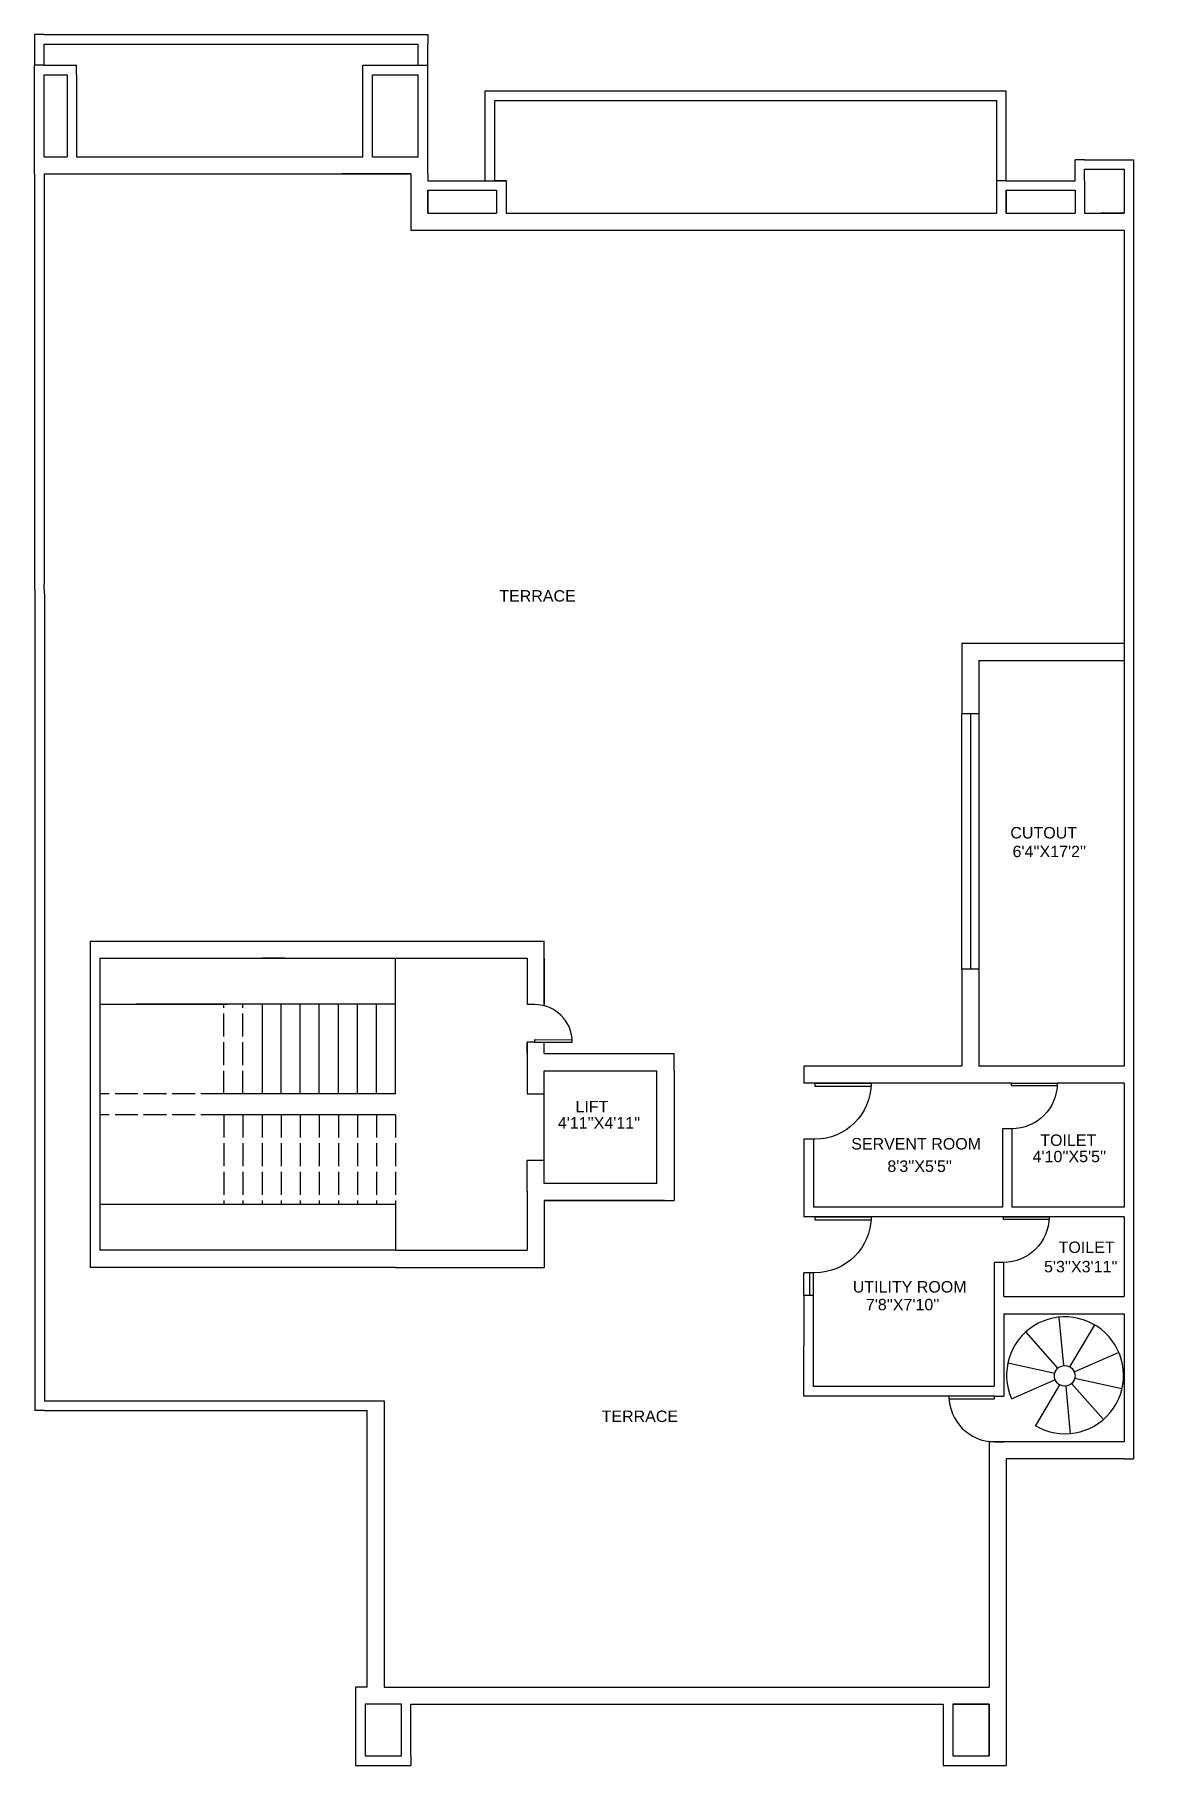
# Model space of a CAD drawing. Header units: inches. Extents: x -2654 to -2073, y 802 to 1709.
import ezdxf

# ---------------------------------------------------------------- set-up
doc = ezdxf.new("R2010")
doc.units = ezdxf.units.IN
doc.header["$MEASUREMENT"] = 0
doc.linetypes.add('ACAD_ISO02W100', pattern=[15, 12, -3])
for name, color, linetype in [('BALCONY', 63, 'Continuous'), ('DOOR', 180, 'Continuous'), ('LIFT', 222, 'Continuous'), ('STAIRS', 100, 'Continuous'), ('TEXT', 11, 'Continuous'), ('WALL', 10, 'Continuous'), ('WINDOW', 42, 'Continuous')]:
    doc.layers.add(name, color=color, linetype=linetype)
doc.styles.get("Standard").update_dxf_attribs({"font": 'arial.ttf'})

# ---------------------------------------------------------------- blocks, each defined once
blk = doc.blocks.new('*U13')
blk.add_line((0, -12.62), (0, 12.62))
blk = doc.blocks.new('*U14')
at = {"layer": 'STAIRS', "color": 0, "linetype": 'ByBlock', "lineweight": -2, "transparency": 16777216}
for p, rotation in [((56.92, 81.12), 35.99999999999999), ((78.1, 81.12), 324.0000000000001), ((50.38, 72.11), 72), ((84.64, 72.11), 288), ((50.38, 60.98), 108), ((84.64, 60.98), 252), ((56.92, 51.98), 144), ((67.51, 48.54), 180), ((78.1, 51.98), 216)]:
    blk.add_blockref('*U13', p, dxfattribs=dict(at, rotation=rotation))
blk.add_blockref('*U13', (67.51, 84.56), dxfattribs=at)
blk = doc.blocks.new('*U8')
for p, q in [((-30, 0), (-30, -6)), ((0, 0), (0, -6))]:
    blk.add_line(p, q)
blk.add_lwpolyline([(0, 0), (0, 30), (-1.75, 30), (-1.75, 0)], close=True)
blk.add_arc((0, 0), 30, 90, 180)

msp = doc.modelspace()

# ---------------------------------------------------------------- linework, layer by layer
for p, q in [((-2144.7, 1615.22), (-2144.7, 1627.22)), ((-2395.7, 1174.77), (-2395.7, 1180.76)), ((-2386.7, 1165.76), (-2327.7, 1165.76)), ((-2245.71, 1159.26), (-2245.71, 1159.25)), ((-2386.7, 1097.76), (-2323.7, 1097.76)), ((-2245.72, 1089.26), (-2245.72, 1089.25))]:
    msp.add_line(p, q)
at = {"layer": 'BALCONY'}
for p, q in [((-2648.7, 1708.76), (-2653.7, 1708.76)), ((-2653.7, 1708.76), (-2653.7, 1692.76)), ((-2648.7, 1708.76), (-2471.7, 1708.76)), ((-2471.7, 1708.76), (-2447.7, 1708.76)), ((-2447.7, 1708.76), (-2447.7, 1703.76)), ((-2648.7, 1703.76), (-2471.7, 1703.76)), ((-2648.7, 1692.76), (-2648.7, 1703.76)), ((-2471.7, 1703.76), (-2452.7, 1703.76)), ((-2452.7, 1692.76), (-2452.7, 1703.76)), ((-2447.7, 1692.76), (-2447.7, 1703.76)), ((-2417.7, 1679.22), (-2144.7, 1679.22)), ((-2417.7, 1632.22), (-2417.7, 1679.22)), ((-2144.7, 1632.22), (-2144.7, 1679.22)), ((-2412.7, 1674.22), (-2149.7, 1674.22)), ((-2412.7, 1632.22), (-2412.7, 1674.22)), ((-2149.7, 1632.22), (-2149.7, 1674.22))]:
    msp.add_line(p, q, dxfattribs=at)
at = {"layer": 'LIFT'}
for p, q in [((-2386.7, 1165.76), (-2327.7, 1165.76)), ((-2386.7, 1106.76), (-2386.7, 1165.76)), ((-2327.7, 1106.76), (-2327.7, 1165.76)), ((-2327.7, 1106.76), (-2386.7, 1106.76))]:
    msp.add_line(p, q, dxfattribs=at)
at = {"layer": 'STAIRS'}
for p, q in [((-2619.58, 1200.76), (-2552.58, 1200.76)), ((-2464.58, 1200.76), (-2600.58, 1200.76)), ((-2544.58, 1200.76), (-2554.58, 1200.76)), ((-2524.58, 1200.76), (-2534.58, 1200.76)), ((-2534.58, 1200.76), (-2534.58, 1153.76)), ((-2524.58, 1153.76), (-2524.58, 1200.76)), ((-2514.58, 1153.76), (-2514.58, 1200.76)), ((-2504.58, 1153.76), (-2504.58, 1200.76)), ((-2494.58, 1153.76), (-2494.58, 1200.76)), ((-2484.58, 1153.76), (-2484.58, 1200.76)), ((-2474.58, 1153.76), (-2474.58, 1200.76)), ((-2464.58, 1153.76), (-2464.58, 1200.76)), ((-2464.58, 1153.76), (-2554.58, 1153.76)), ((-2534.58, 1153.76), (-2544.58, 1153.76)), ((-2464.58, 1142.76), (-2554.58, 1142.76)), ((-2464.58, 1095.76), (-2619.58, 1095.76))]:
    msp.add_line(p, q, dxfattribs=at)
at = {"layer": 'STAIRS', "linetype": 'ACAD_ISO02W100'}
for p, q in [((-2554.58, 1153.76), (-2554.58, 1200.76)), ((-2544.58, 1153.76), (-2544.58, 1200.76)), ((-2554.58, 1153.76), (-2619.58, 1153.76)), ((-2554.58, 1142.76), (-2619.58, 1142.76)), ((-2554.58, 1142.76), (-2554.58, 1095.76)), ((-2544.58, 1142.76), (-2544.58, 1095.76)), ((-2534.58, 1142.76), (-2534.58, 1095.76)), ((-2524.58, 1142.76), (-2524.58, 1095.76)), ((-2514.58, 1142.76), (-2514.58, 1095.76)), ((-2504.58, 1142.76), (-2504.58, 1095.76)), ((-2494.58, 1142.76), (-2494.58, 1095.76)), ((-2484.58, 1142.76), (-2484.58, 1095.76)), ((-2474.58, 1142.76), (-2474.58, 1095.76)), ((-2464.58, 1142.76), (-2464.58, 1095.76))]:
    msp.add_line(p, q, dxfattribs=at)
at = {"layer": 'STAIRS'}
msp.add_circle((-2114.08, 1005.91), 5.39, dxfattribs=at)
msp.add_arc((-2113.92, 1006.18), 30.64, 239.44337, 203.44337, dxfattribs=at)
at = {"layer": 'WALL'}
for p, q in [((-2653.7, 1644.76), (-2653.7, 1692.76)), ((-2653.7, 1644.76), (-2653.7, 1692.76)), ((-2648.7, 1692.76), (-2653.7, 1692.76)), ((-2648.7, 1692.76), (-2636.7, 1692.76)), ((-2648.7, 1644.76), (-2648.7, 1687.76)), ((-2648.7, 1687.76), (-2636.7, 1687.76)), ((-2636.7, 1692.76), (-2631.7, 1692.76)), ((-2636.7, 1687.76), (-2636.7, 1644.76)), ((-2631.7, 1687.76), (-2631.7, 1692.76)), ((-2631.7, 1687.76), (-2631.7, 1644.76)), ((-2481.7, 1644.76), (-2481.7, 1692.76)), ((-2481.7, 1692.76), (-2447.7, 1692.76)), ((-2476.7, 1644.76), (-2476.7, 1687.76)), ((-2476.7, 1687.76), (-2452.7, 1687.76)), ((-2452.7, 1644.76), (-2452.7, 1687.76)), ((-2452.7, 1644.76), (-2452.7, 1687.76)), ((-2447.7, 1635.76), (-2447.7, 1692.76)), ((-2653.7, 1635.76), (-2653.7, 1644.76)), ((-2648.7, 1644.76), (-2636.7, 1644.76)), ((-2631.7, 1644.76), (-2481.7, 1644.76)), ((-2476.7, 1644.76), (-2471.7, 1644.76)), ((-2471.7, 1644.76), (-2452.7, 1644.76)), ((-2108.7, 1638.22), (-2108.7, 1643.22)), ((-2103.7, 1643.22), (-2108.7, 1643.22)), ((-2103.7, 1643.22), (-2091.7, 1643.22)), ((-2091.7, 1643.22), (-2083.01, 1643.22)), ((-2083.01, 1643.22), (-2078.01, 1643.22)), ((-2078.01, 1643.22), (-2078.01, 962.33)), ((-2653.7, 1635.76), (-2653.7, 1420.76)), ((-2648.7, 1635.76), (-2456.7, 1635.76)), ((-2648.7, 1635.76), (-2648.7, 1420.76)), ((-2648.7, 1635.76), (-2456.7, 1635.76)), ((-2648.7, 1635.76), (-2456.7, 1635.76)), ((-2456.7, 1635.76), (-2492.7, 1635.76)), ((-2456.7, 1635.76), (-2456.7, 1606.22)), ((-2447.7, 1635.76), (-2447.7, 1632.22)), ((-2108.7, 1632.22), (-2108.7, 1638.22)), ((-2103.7, 1632.22), (-2103.7, 1638.22)), ((-2103.7, 1638.22), (-2091.7, 1638.22)), ((-2091.7, 1638.22), (-2083.01, 1638.22)), ((-2083.01, 1638.22), (-2083.01, 1615.22)), ((-2447.7, 1632.22), (-2411.7, 1632.22)), ((-2447.7, 1627.22), (-2447.7, 1615.22)), ((-2447.7, 1615.22), (-2447.7, 1627.22)), ((-2447.7, 1627.22), (-2411.7, 1627.22)), ((-2406.7, 1632.22), (-2412.7, 1632.22)), ((-2411.7, 1632.22), (-2406.7, 1632.22)), ((-2411.7, 1627.22), (-2411.7, 1615.22)), ((-2406.7, 1632.22), (-2406.7, 1615.22)), ((-2144.7, 1632.22), (-2149.7, 1632.22)), ((-2149.7, 1615.22), (-2149.7, 1632.22)), ((-2144.7, 1632.22), (-2108.7, 1632.22)), ((-2144.7, 1627.22), (-2144.7, 1615.22)), ((-2144.7, 1627.22), (-2108.7, 1627.22)), ((-2108.7, 1627.22), (-2108.7, 1615.22)), ((-2103.7, 1632.22), (-2103.7, 1615.22)), ((-2447.7, 1615.22), (-2411.7, 1615.22)), ((-2447.7, 1615.22), (-2411.7, 1615.22)), ((-2406.7, 1615.22), (-2149.7, 1615.22)), ((-2144.7, 1615.22), (-2108.7, 1615.22)), ((-2144.7, 1615.22), (-2108.7, 1615.22)), ((-2144.7, 1615.22), (-2108.7, 1615.22)), ((-2103.7, 1615.22), (-2083.01, 1615.22)), ((-2083.01, 1615.22), (-2095.01, 1615.22)), ((-2456.7, 1606.22), (-2083.01, 1606.22)), ((-2144.7, 1606.22), (-2083.01, 1606.22)), ((-2083.01, 1606.22), (-2083.01, 1168.26)), ((-2653.7, 1420.76), (-2653.58, 1415.76)), ((-2653.58, 1415.76), (-2653.58, 992.76)), ((-2648.58, 1415.76), (-2648.7, 1420.76)), ((-2648.58, 1415.76), (-2648.58, 992.76)), ((-2168.01, 1389.85), (-2083.01, 1389.85)), ((-2168.01, 1389.85), (-2168.01, 1353.02)), ((-2159.01, 1380.85), (-2083.01, 1380.85)), ((-2159.01, 1380.85), (-2159.01, 1353.02)), ((-2624.58, 1233.76), (-2464.58, 1233.76)), ((-2624.58, 1233.76), (-2624.58, 1224.76)), ((-2464.58, 1233.76), (-2386.7, 1233.76)), ((-2386.7, 1199.8), (-2386.7, 1233.76)), ((-2624.58, 1224.76), (-2624.58, 1071.76)), ((-2624.58, 1224.76), (-2624.58, 1127.02)), ((-2619.58, 1224.76), (-2464.58, 1224.76)), ((-2619.58, 1224.76), (-2619.58, 1071.76)), ((-2522.58, 1224.76), (-2534.58, 1224.76)), ((-2464.58, 1200.76), (-2464.58, 1224.76)), ((-2464.58, 1224.76), (-2395.7, 1224.76)), ((-2395.7, 1224.76), (-2395.76, 1200.47)), ((-2386.7, 1224.76), (-2386.7, 1200.76)), ((-2168.01, 1219.02), (-2168.01, 1168.26)), ((-2159.01, 1219.02), (-2159.01, 1168.26)), ((-2395.7, 1180.76), (-2395.7, 1153.76)), ((-2386.7, 1174.76), (-2386.7, 1180.74)), ((-2386.7, 1174.76), (-2318.7, 1174.76)), ((-2318.7, 1165.76), (-2318.7, 1174.76)), ((-2395.7, 1165.76), (-2395.7, 1153.76)), ((-2318.7, 1165.76), (-2318.7, 1102.76)), ((-2168.01, 1168.26), (-2250.71, 1168.26)), ((-2250.71, 1168.26), (-2250.71, 1159.26)), ((-2083.01, 1168.26), (-2159.01, 1168.26)), ((-2083.01, 1169.76), (-2083.01, 1168.26)), ((-2395.7, 1153.76), (-2386.7, 1153.76)), ((-2146.71, 1159.26), (-2250.71, 1159.26)), ((-2083.01, 1159.26), (-2118.01, 1159.34)), ((-2083.01, 1159.26), (-2083.01, 1094.26)), ((-2146.71, 1135.34), (-2146.71, 1094.26)), ((-2141.71, 1135.33), (-2141.71, 1094.26)), ((-2250.71, 1129.95), (-2250.71, 1094.26)), ((-2245.71, 1129.94), (-2245.71, 1094.26)), ((-2395.7, 1102.76), (-2395.7, 1118.76)), ((-2386.7, 1118.76), (-2395.7, 1118.76)), ((-2395.7, 1102.76), (-2395.7, 1097.76)), ((-2395.7, 1097.76), (-2395.7, 1071.76)), ((-2323.7, 1097.76), (-2386.7, 1097.76)), ((-2386.7, 1097.76), (-2386.7, 1062.76)), ((-2323.7, 1097.76), (-2318.7, 1097.76)), ((-2318.7, 1102.76), (-2318.7, 1097.76)), ((-2464.58, 1095.76), (-2464.58, 1071.76)), ((-2250.71, 1094.26), (-2250.72, 1089.26)), ((-2083.01, 1089.26), (-2250.72, 1089.26)), ((-2146.71, 1094.26), (-2245.71, 1094.26)), ((-2083.01, 1094.26), (-2141.71, 1094.26)), ((-2083.01, 1089.26), (-2083.01, 1047.44)), ((-2624.58, 1071.76), (-2624.58, 1062.76)), ((-2464.58, 1071.76), (-2619.58, 1071.76)), ((-2464.58, 1071.76), (-2395.7, 1071.76)), ((-2464.58, 1062.76), (-2624.58, 1062.76)), ((-2464.58, 1062.76), (-2386.7, 1062.76)), ((-2151.07, 1065.34), (-2151.07, 1000.26)), ((-2146.01, 1047.44), (-2146.01, 1065.33)), ((-2250.79, 1047.94), (-2250.92, 995.27)), ((-2245.79, 1047.94), (-2245.79, 1000.26)), ((-2146.01, 1047.44), (-2083.01, 1047.44)), ((-2144.7, 1047.44), (-2144.7, 1047.42)), ((-2146.01, 1038.44), (-2146.01, 995.25)), ((-2146.01, 1038.44), (-2083.01, 1038.44)), ((-2083.01, 1038.44), (-2083.01, 971.33)), ((-2151.07, 1000.26), (-2245.94, 1000.26)), ((-2653.58, 992.76), (-2653.58, 987.76)), ((-2648.58, 992.76), (-2479.58, 992.76)), ((-2479.58, 992.76), (-2470.58, 992.76)), ((-2470.58, 992.76), (-2470.58, 842.76)), ((-2245.95, 995.26), (-2250.95, 995.27)), ((-2174.71, 995.26), (-2245.95, 995.26)), ((-2648.58, 987.76), (-2653.58, 987.76)), ((-2648.58, 987.76), (-2479.58, 987.76)), ((-2479.58, 842.76), (-2479.58, 987.76)), ((-2153.7, 971.73), (-2153.7, 842.76)), ((-2083.01, 971.33), (-2153.7, 971.33)), ((-2144.7, 962.33), (-2144.7, 801.76)), ((-2083.01, 962.33), (-2144.7, 962.33)), ((-2083.01, 962.33), (-2078.01, 962.33)), ((-2479.58, 842.76), (-2485.58, 842.76)), ((-2485.58, 842.76), (-2485.58, 806.76)), ((-2470.58, 842.76), (-2323.7, 842.76)), ((-2470.58, 842.76), (-2153.7, 842.76)), ((-2470.58, 842.76), (-2422.58, 842.76)), ((-2480.58, 833.76), (-2480.58, 806.76)), ((-2461.58, 833.76), (-2480.58, 833.76)), ((-2461.58, 806.76), (-2461.58, 833.76)), ((-2456.58, 833.76), (-2323.7, 833.76)), ((-2456.58, 806.76), (-2456.58, 833.76)), ((-2323.7, 833.76), (-2177.7, 833.76)), ((-2177.7, 833.76), (-2177.7, 806.76)), ((-2172.7, 833.76), (-2153.7, 833.76)), ((-2172.7, 833.76), (-2172.7, 806.76)), ((-2153.7, 833.76), (-2172.7, 833.76)), ((-2153.7, 833.76), (-2153.7, 806.76)), ((-2153.7, 806.76), (-2153.7, 833.76)), ((-2485.58, 806.76), (-2485.58, 801.76)), ((-2485.58, 801.76), (-2461.58, 801.76)), ((-2480.58, 806.76), (-2461.58, 806.76)), ((-2461.58, 801.76), (-2456.58, 801.76)), ((-2456.58, 806.76), (-2456.58, 801.76)), ((-2177.7, 806.76), (-2177.7, 801.76)), ((-2177.7, 801.76), (-2153.7, 801.76)), ((-2172.7, 806.76), (-2153.7, 806.76)), ((-2153.7, 801.76), (-2144.7, 801.76))]:
    msp.add_line(p, q, dxfattribs=at)
at = {"layer": 'WINDOW'}
for p, q in [((-2168.01, 1219.02), (-2168.01, 1353.02)), ((-2168.01, 1353.02), (-2159.01, 1353.02)), ((-2163.51, 1353.02), (-2163.51, 1219.02)), ((-2159.01, 1353.02), (-2159.01, 1219.02)), ((-2159.01, 1219.02), (-2168.01, 1219.02)), ((-2250.79, 1047.94), (-2250.76, 1059.95)), ((-2247.86, 1059.94), (-2247.86, 1047.94)), ((-2245.79, 1059.94), (-2245.79, 1047.94)), ((-2245.79, 1047.94), (-2250.79, 1047.94))]:
    msp.add_line(p, q, dxfattribs=at)

# ---------------------------------------------------------------- block references
at = {"layer": 'DOOR'}
for p, xscale, yscale, zscale, rotation in [((-2391.76, 1180.75), 0.6569693699452526, 0.6569693699452526, 0.6569693699452526, 269.8603968177926), ((-2244.86, 1159.24), -0.9770007758594038, 0.9770007758594038, 0.9770007758594038, 269.8603968178145), ((-2141.92, 1159.25), -0.7971790317169707, 0.7971790317169707, 0.7971790317169707, 269.8603968178145), ((-2244.86, 1089.24), -0.9770007758594038, 0.9770007758594038, 0.9770007758594038, 269.8603968178145), ((-2146.23, 1089.25), -0.7971790317169707, 0.7971790317169707, 0.7971790317169707, 269.8603968178145), ((-2150.8, 995.26), 0.7971790317169707, 0.7971790317169707, 0.7971790317169707, 89.86039681779259)]:
    msp.add_blockref('*U8', p, dxfattribs=dict(at, xscale=xscale, yscale=yscale, zscale=zscale, rotation=rotation))
at = {"layer": 'STAIRS', "xscale": -1, "rotation": 149.443368625984}
msp.add_blockref('*U14', (-2138.38, 1097.53), dxfattribs=at)

# ---------------------------------------------------------------- texts
at = {"layer": 'TEXT'}
for s, p in [('TERRACE', (-2410.29, 1411.63)), ('CUTOUT', (-2142.56, 1287.51)), ("6'4''X17'2''", (-2141.4, 1277.71)), ('LIFT', (-2370.36, 1144.01)), ("4'11''X4'11''", (-2379.61, 1135.48)), ('SERVENT ROOM', (-2225.92, 1124.51)), ('TOILET', (-2126.89, 1126.39)), ("8'3''X5'5''", (-2206.98, 1112.77)), ("4'10''X5'5''", (-2130.91, 1117.86)), ('TOILET', (-2117.28, 1070.28)), ("5'3''X3'11''", (-2124.92, 1060.14)), ('UTILITY ROOM', (-2225.11, 1049.57)), ("7'8''X7'10''", (-2218.25, 1040.24)), ('TERRACE', (-2356.68, 981.71))]:
    msp.add_text(s, height=6, dxfattribs=at).set_placement(p)

doc.saveas('drawing.dxf')
